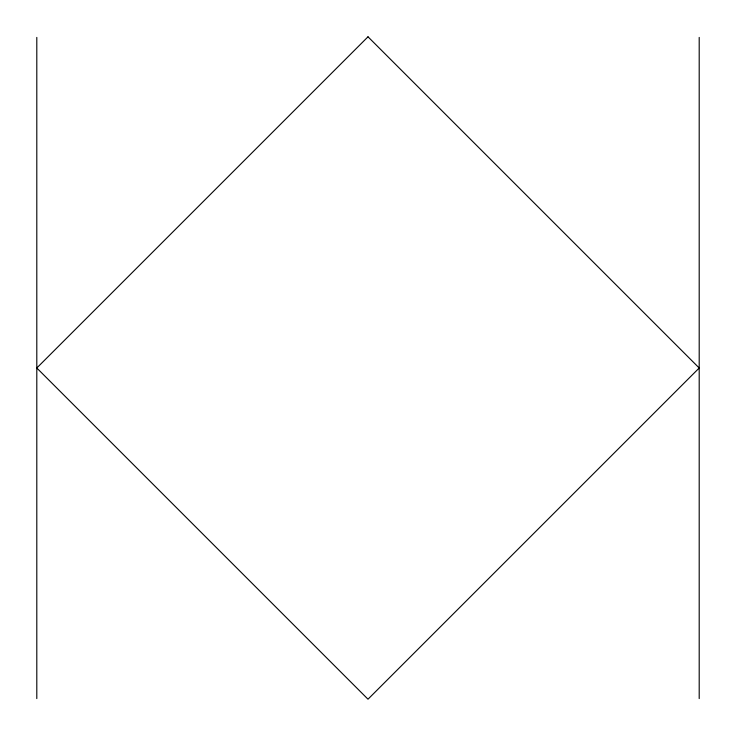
<?xml version="1.0" encoding="UTF-8"?>
<svg xmlns="http://www.w3.org/2000/svg" width="736" height="736" viewBox="0 0 736 736"><rect width="100%" height="100%" fill="white"/><g stroke="black" fill="none" stroke-linecap="round" stroke-linejoin="round"><path stroke-width="1.1" d="M699.2 37.407L699.2 698.593M36.8 37.407L36.8 698.593M368 36.8L36.8 368L368 699.2L699.2 368L368 36.8"/></g></svg>
